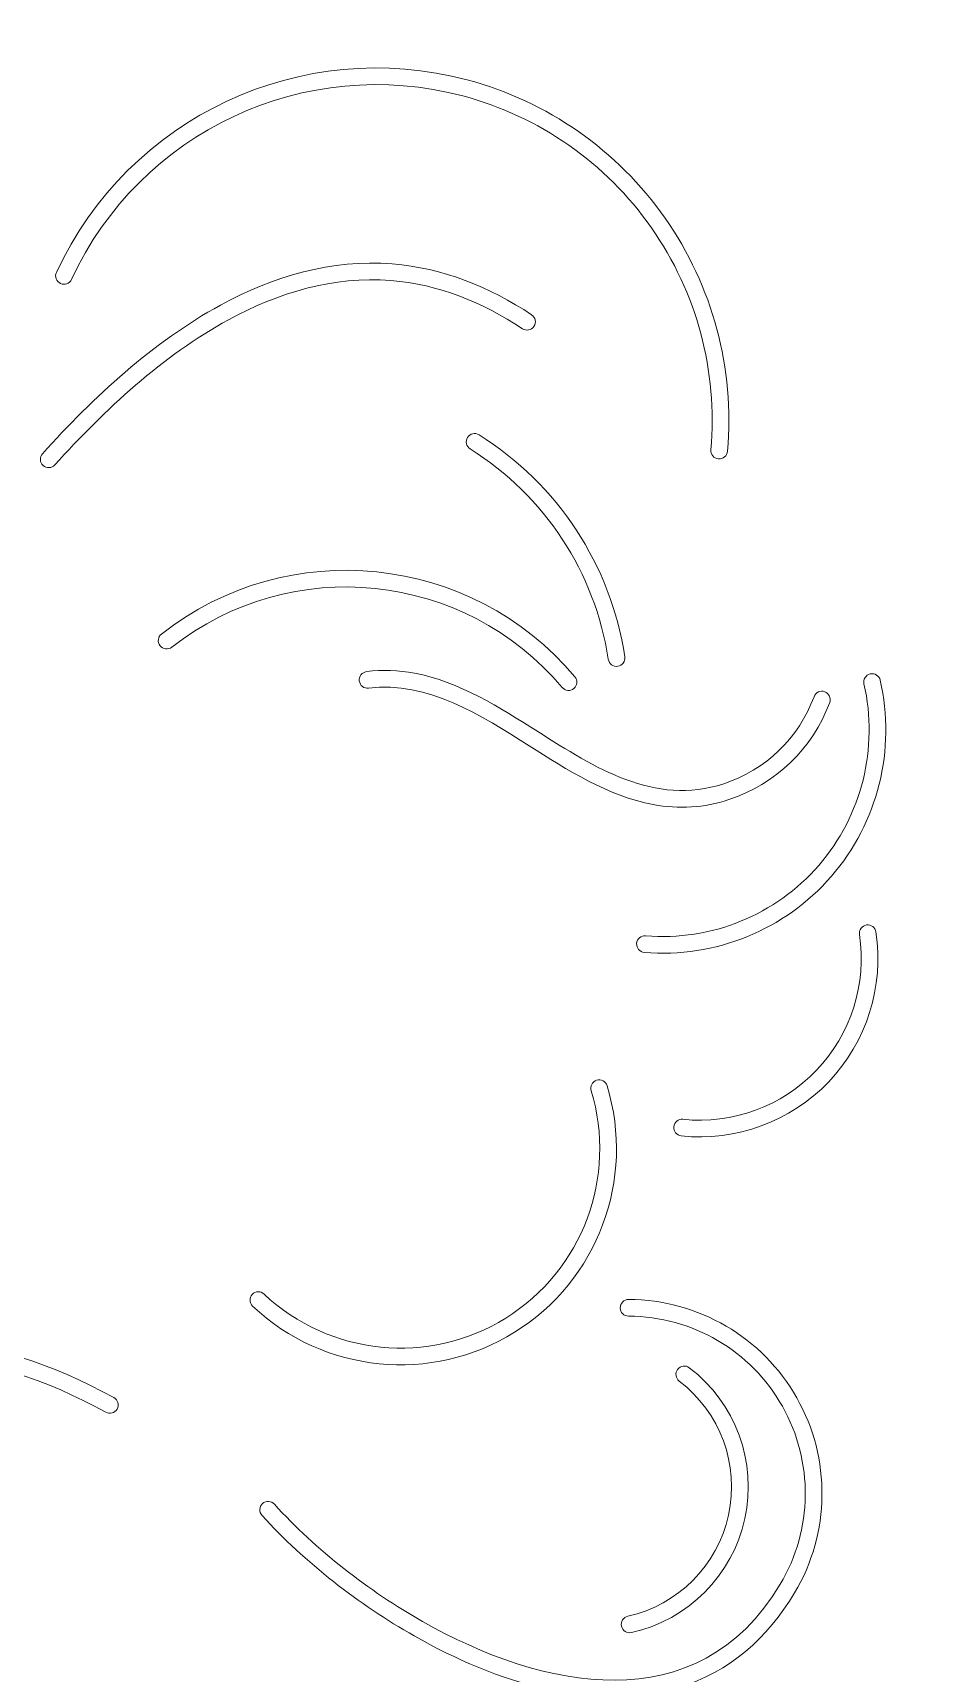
# Model space of a CAD drawing. Header units: centimetres. Extents: x -23.6 to 23.6, y -23.6 to 23.6.
# Drawn here: x 11.627 to 13.764, y -19.657 to -15.724 of the extents above; entities that cross this region are included whole.
import ezdxf

# ---------------------------------------------------------------- set-up
doc = ezdxf.new("R2010")
doc.units = ezdxf.units.CM
doc.header["$MEASUREMENT"] = 0
doc.layers.add('layer 1', color=7, linetype='Continuous')

msp = doc.modelspace()

# ---------------------------------------------------------------- linework, layer by layer
at = {"layer": 'layer 1', "color": 250, "lineweight": 9}
for points, knots in [([(17.28051, -12.06353), (17.28051, -12.06353), (4.69613, -11.84237), (4.69613, -11.84237), (4.69613, -11.84237), (4.69613, -11.84237), (4.69613, -13.50904), (4.69613, -13.50904), (4.69613, -13.50904), (4.69613, -13.50904), (4.29613, -13.50904), (4.29613, -13.50904), (4.29613, -13.50904), (4.29613, -13.50904), (4.29613, -15.84237), (4.29613, -15.84237), (4.29613, -15.84237), (4.29613, -15.84237), (4.69613, -15.84237), (4.69613, -15.84237), (4.69613, -15.84237), (4.69613, -15.84237), (4.69613, -19.45332), (4.69613, -19.45332), (4.69613, -19.45332), (4.69613, -19.45332), (4.29613, -19.45332), (4.29613, -19.45332), (4.29613, -19.45332), (4.29613, -19.45332), (4.29613, -21.78665), (4.29613, -21.78665), (4.29613, -21.78665), (4.29613, -21.78665), (4.69613, -21.78665), (4.69613, -21.78665), (4.69613, -21.78665), (4.69613, -21.78665), (4.69613, -23.45332), (4.69613, -23.45332), (4.69613, -23.45332), (4.69613, -23.45332), (17.28051, -23.23217), (17.28051, -23.23217), (17.28051, -23.23217), (17.28051, -23.23217), (17.28051, -21.78665), (17.28051, -21.78665), (17.28051, -21.78665), (17.28051, -21.78665), (17.68051, -21.78665), (17.68051, -21.78665), (17.68051, -21.78665), (17.68051, -21.78665), (17.68051, -22.18665), (17.68051, -22.18665), (17.68051, -22.18665), (17.68051, -22.18665), (17.88051, -22.18665), (17.88051, -22.18665), (17.88051, -22.18665), (17.93355, -22.18665), (17.98443, -22.16558), (18.02193, -22.12807), (18.02193, -22.12807), (18.05944, -22.09057), (18.08051, -22.03969), (18.08051, -21.98665), (18.08051, -21.98665), (18.08051, -21.98665), (18.08051, -19.25332), (18.08051, -19.25332), (18.08051, -19.25332), (18.08051, -19.14286), (17.99097, -19.05332), (17.88051, -19.05332), (17.88051, -19.05332), (17.88051, -19.05332), (17.68051, -19.05332), (17.68051, -19.05332), (17.68051, -19.05332), (17.68051, -19.05332), (17.68051, -19.45332), (17.68051, -19.45332), (17.68051, -19.45332), (17.68051, -19.45332), (17.28051, -19.45332), (17.28051, -19.45332), (17.28051, -19.45332), (17.28051, -19.45332), (17.28051, -15.84237), (17.28051, -15.84237), (17.28051, -15.84237), (17.28051, -15.84237), (17.72718, -15.84237), (17.72718, -15.84237), (17.72718, -15.84237), (17.72718, -15.84237), (17.72718, -16.24237), (17.72718, -16.24237), (17.72718, -16.24237), (17.72718, -16.24237), (17.88051, -16.24237), (17.88051, -16.24237), (17.88051, -16.24237), (17.93355, -16.24237), (17.98443, -16.22131), (18.02193, -16.1838), (18.02193, -16.1838), (18.05944, -16.14629), (18.08051, -16.09542), (18.08051, -16.04237), (18.08051, -16.04237), (18.08051, -16.04237), (18.08051, -13.30904), (18.08051, -13.30904), (18.08051, -13.30904), (18.08051, -13.19859), (17.99097, -13.10905), (17.88051, -13.10904), (17.88051, -13.10904), (17.88051, -13.10904), (17.72718, -13.10904), (17.72718, -13.10904), (17.72718, -13.10904), (17.72718, -13.10904), (17.72718, -13.50904), (17.72718, -13.50904), (17.72718, -13.50904), (17.72718, -13.50904), (17.28051, -13.50904), (17.28051, -13.50904), (17.28051, -13.50904), (17.28051, -13.50904), (17.28051, -12.06353), (17.28051, -12.06353)], [0, 0, 0, 0, 0.0285714, 0.0285714, 0.0285714, 0.0285714, 0.0571429, 0.0571429, 0.0571429, 0.0571429, 0.0857143, 0.0857143, 0.0857143, 0.0857143, 0.1142857, 0.1142857, 0.1142857, 0.1142857, 0.1428571, 0.1428571, 0.1428571, 0.1428571, 0.1714286, 0.1714286, 0.1714286, 0.1714286, 0.2, 0.2, 0.2, 0.2, 0.2285714, 0.2285714, 0.2285714, 0.2285714, 0.2571429, 0.2571429, 0.2571429, 0.2571429, 0.2857143, 0.2857143, 0.2857143, 0.2857143, 0.3142857, 0.3142857, 0.3142857, 0.3142857, 0.3428571, 0.3428571, 0.3428571, 0.3428571, 0.3714286, 0.3714286, 0.3714286, 0.3714286, 0.4, 0.4, 0.4, 0.4, 0.4285714, 0.4285714, 0.4285714, 0.4285714, 0.4571429, 0.4571429, 0.4571429, 0.4571429, 0.4857143, 0.4857143, 0.4857143, 0.4857143, 0.5142857, 0.5142857, 0.5142857, 0.5142857, 0.5428571, 0.5428571, 0.5428571, 0.5428571, 0.5714286, 0.5714286, 0.5714286, 0.5714286, 0.6, 0.6, 0.6, 0.6, 0.6285714, 0.6285714, 0.6285714, 0.6285714, 0.6571429, 0.6571429, 0.6571429, 0.6571429, 0.6857143, 0.6857143, 0.6857143, 0.6857143, 0.7142857, 0.7142857, 0.7142857, 0.7142857, 0.7428571, 0.7428571, 0.7428571, 0.7428571, 0.7714286, 0.7714286, 0.7714286, 0.7714286, 0.8, 0.8, 0.8, 0.8, 0.8285714, 0.8285714, 0.8285714, 0.8285714, 0.8571429, 0.8571429, 0.8571429, 0.8571429, 0.8857143, 0.8857143, 0.8857143, 0.8857143, 0.9142857, 0.9142857, 0.9142857, 0.9142857, 0.9428571, 0.9428571, 0.9428571, 0.9428571, 1, 1, 1, 1]), ([(12.66865, -15.83684), (12.86127, -15.88821), (13.02866, -16.00523), (13.14306, -16.16847), (13.14306, -16.16847), (13.25734, -16.33155), (13.3103, -16.52922), (13.29285, -16.72761), (13.29285, -16.72761), (13.29189, -16.73858), (13.28215, -16.74674), (13.27117, -16.74577), (13.27117, -16.74577), (13.2602, -16.74481), (13.25204, -16.73507), (13.25301, -16.7241), (13.25301, -16.7241), (13.26963, -16.53509), (13.21919, -16.3468), (13.1103, -16.19143), (13.1103, -16.19143), (13.00131, -16.03589), (12.84187, -15.92443), (12.65834, -15.87549), (12.65834, -15.87549), (12.2805, -15.77474), (11.88434, -15.96044), (11.7201, -16.31533), (11.7201, -16.31533), (11.71547, -16.32533), (11.70354, -16.32971), (11.69355, -16.32508), (11.69355, -16.32508), (11.68355, -16.32045), (11.67917, -16.30852), (11.68379, -16.29853), (11.68379, -16.29853), (11.8562, -15.92602), (12.27204, -15.73109), (12.66865, -15.83684)], [0, 0, 0, 0, 0.0909091, 0.0909091, 0.0909091, 0.0909091, 0.1818182, 0.1818182, 0.1818182, 0.1818182, 0.2727273, 0.2727273, 0.2727273, 0.2727273, 0.3636364, 0.3636364, 0.3636364, 0.3636364, 0.4545455, 0.4545455, 0.4545455, 0.4545455, 0.5454545, 0.5454545, 0.5454545, 0.5454545, 0.6363636, 0.6363636, 0.6363636, 0.6363636, 0.7272727, 0.7272727, 0.7272727, 0.7272727, 0.8181818, 0.8181818, 0.8181818, 0.8181818, 1, 1, 1, 1]), ([(12.48889, -16.27821), (12.61054, -16.28789), (12.72213, -16.33307), (12.82318, -16.40025), (12.82318, -16.40025), (12.83235, -16.40635), (12.83486, -16.4188), (12.82876, -16.42797), (12.82876, -16.42797), (12.82266, -16.43715), (12.81021, -16.43965), (12.80103, -16.43355), (12.80103, -16.43355), (12.70571, -16.37017), (12.60052, -16.32723), (12.48571, -16.31809), (12.48571, -16.31809), (12.34773, -16.30711), (12.21627, -16.34671), (12.09603, -16.41233), (12.09603, -16.41233), (11.93908, -16.49799), (11.79903, -16.62797), (11.68015, -16.76018), (11.68015, -16.76018), (11.67279, -16.76837), (11.6601, -16.76905), (11.65191, -16.76168), (11.65191, -16.76168), (11.64371, -16.75431), (11.64304, -16.74163), (11.65041, -16.73343), (11.65041, -16.73343), (11.77243, -16.59771), (11.91577, -16.46514), (12.07687, -16.37721), (12.07687, -16.37721), (12.20403, -16.30781), (12.34302, -16.26661), (12.48889, -16.27821)], [0, 0, 0, 0, 0.0909091, 0.0909091, 0.0909091, 0.0909091, 0.1818182, 0.1818182, 0.1818182, 0.1818182, 0.2727273, 0.2727273, 0.2727273, 0.2727273, 0.3636364, 0.3636364, 0.3636364, 0.3636364, 0.4545455, 0.4545455, 0.4545455, 0.4545455, 0.5454545, 0.5454545, 0.5454545, 0.5454545, 0.6363636, 0.6363636, 0.6363636, 0.6363636, 0.7272727, 0.7272727, 0.7272727, 0.7272727, 0.8181818, 0.8181818, 0.8181818, 0.8181818, 1, 1, 1, 1]), ([(12.69704, -16.68796), (12.88557, -16.80599), (13.01322, -17.00042), (13.04658, -17.22033), (13.04658, -17.22033), (13.04823, -17.23123), (13.0407, -17.24145), (13.02981, -17.24311), (13.02981, -17.24311), (13.01891, -17.24476), (13.00869, -17.23723), (13.00703, -17.22633), (13.00703, -17.22633), (12.97542, -17.01795), (12.85446, -16.83371), (12.67581, -16.72187), (12.67581, -16.72187), (12.66648, -16.71602), (12.66363, -16.70364), (12.66947, -16.6943), (12.66947, -16.6943), (12.67532, -16.68497), (12.6877, -16.68211), (12.69704, -16.68796)], [0, 0, 0, 0, 0.1428571, 0.1428571, 0.1428571, 0.1428571, 0.2857143, 0.2857143, 0.2857143, 0.2857143, 0.4285714, 0.4285714, 0.4285714, 0.4285714, 0.5714286, 0.5714286, 0.5714286, 0.5714286, 0.7142857, 0.7142857, 0.7142857, 0.7142857, 1, 1, 1, 1]), ([(11.93571, -17.16572), (12.23917, -16.92732), (12.67855, -16.97269), (12.92691, -17.26807), (12.92691, -17.26807), (12.934, -17.2765), (12.9329, -17.28916), (12.92447, -17.29625), (12.92447, -17.29625), (12.91604, -17.30334), (12.90338, -17.30224), (12.89629, -17.29381), (12.89629, -17.29381), (12.66179, -17.01491), (12.24695, -16.97208), (11.96041, -17.19717), (11.96041, -17.19717), (11.95175, -17.20398), (11.93914, -17.20247), (11.93233, -17.1938), (11.93233, -17.1938), (11.92553, -17.18514), (11.92704, -17.17253), (11.93571, -17.16572)], [0, 0, 0, 0, 0.1428571, 0.1428571, 0.1428571, 0.1428571, 0.2857143, 0.2857143, 0.2857143, 0.2857143, 0.4285714, 0.4285714, 0.4285714, 0.4285714, 0.5714286, 0.5714286, 0.5714286, 0.5714286, 0.7142857, 0.7142857, 0.7142857, 0.7142857, 1, 1, 1, 1]), ([(13.28366, -17.52476), (13.38401, -17.49195), (13.46382, -17.415), (13.50029, -17.31592), (13.50029, -17.31592), (13.50409, -17.30558), (13.51563, -17.30025), (13.52596, -17.30406), (13.52596, -17.30406), (13.5363, -17.30786), (13.54163, -17.3194), (13.53782, -17.32973), (13.53782, -17.32973), (13.49713, -17.4403), (13.40807, -17.52617), (13.29609, -17.56277), (13.29609, -17.56277), (13.2364, -17.58229), (13.17631, -17.58602), (13.11463, -17.57459), (13.11463, -17.57459), (13.00688, -17.55463), (12.90823, -17.49124), (12.81693, -17.43353), (12.81693, -17.43353), (12.70267, -17.36132), (12.57418, -17.27723), (12.43239, -17.29554), (12.43239, -17.29554), (12.42147, -17.29695), (12.41141, -17.28919), (12.41, -17.27827), (12.41, -17.27827), (12.40859, -17.26734), (12.41635, -17.25728), (12.42727, -17.25587), (12.42727, -17.25587), (12.46578, -17.2509), (12.50421, -17.25241), (12.54235, -17.25955), (12.54235, -17.25955), (12.64946, -17.27959), (12.74749, -17.34233), (12.83831, -17.39973), (12.83831, -17.39973), (12.97377, -17.48534), (13.11718, -17.57918), (13.28366, -17.52476)], [0, 0, 0, 0, 0.0769231, 0.0769231, 0.0769231, 0.0769231, 0.1538462, 0.1538462, 0.1538462, 0.1538462, 0.2307692, 0.2307692, 0.2307692, 0.2307692, 0.3076923, 0.3076923, 0.3076923, 0.3076923, 0.3846154, 0.3846154, 0.3846154, 0.3846154, 0.4615385, 0.4615385, 0.4615385, 0.4615385, 0.5384615, 0.5384615, 0.5384615, 0.5384615, 0.6153846, 0.6153846, 0.6153846, 0.6153846, 0.6923077, 0.6923077, 0.6923077, 0.6923077, 0.7692308, 0.7692308, 0.7692308, 0.7692308, 0.8461538, 0.8461538, 0.8461538, 0.8461538, 1, 1, 1, 1]), ([(13.51165, -17.72034), (13.61466, -17.60148), (13.65521, -17.43871), (13.62, -17.28542), (13.62, -17.28542), (13.61753, -17.27468), (13.62428, -17.26391), (13.63501, -17.26145), (13.63501, -17.26145), (13.64575, -17.25898), (13.65652, -17.26573), (13.65899, -17.27646), (13.65899, -17.27646), (13.69705, -17.44215), (13.65321, -17.61807), (13.54187, -17.74654), (13.54187, -17.74654), (13.43012, -17.87549), (13.26326, -17.94344), (13.09322, -17.92927), (13.09322, -17.92927), (13.08224, -17.92835), (13.07403, -17.91865), (13.07495, -17.90767), (13.07495, -17.90767), (13.07587, -17.89669), (13.08557, -17.88849), (13.09654, -17.8894), (13.09654, -17.8894), (13.25387, -17.90252), (13.40825, -17.83965), (13.51165, -17.72034)], [0, 0, 0, 0, 0.1111111, 0.1111111, 0.1111111, 0.1111111, 0.2222222, 0.2222222, 0.2222222, 0.2222222, 0.3333333, 0.3333333, 0.3333333, 0.3333333, 0.4444444, 0.4444444, 0.4444444, 0.4444444, 0.5555556, 0.5555556, 0.5555556, 0.5555556, 0.6666667, 0.6666667, 0.6666667, 0.6666667, 0.7777778, 0.7777778, 0.7777778, 0.7777778, 1, 1, 1, 1]), ([(13.18599, -18.32931), (13.30519, -18.34182), (13.42365, -18.29833), (13.50643, -18.21165), (13.50643, -18.21165), (13.5889, -18.1253), (13.62715, -18.00421), (13.60924, -17.88615), (13.60924, -17.88615), (13.60759, -17.87525), (13.61512, -17.86503), (13.62601, -17.86337), (13.62601, -17.86337), (13.63691, -17.86172), (13.64713, -17.86925), (13.64879, -17.88015), (13.64879, -17.88015), (13.66855, -18.01041), (13.62635, -18.144), (13.53536, -18.23928), (13.53536, -18.23928), (13.44403, -18.33491), (13.31333, -18.38289), (13.18182, -18.3691), (13.18182, -18.3691), (13.17087, -18.36795), (13.16287, -18.35807), (13.16401, -18.34712), (13.16401, -18.34712), (13.16517, -18.33617), (13.17504, -18.32817), (13.18599, -18.32931)], [0, 0, 0, 0, 0.1111111, 0.1111111, 0.1111111, 0.1111111, 0.2222222, 0.2222222, 0.2222222, 0.2222222, 0.3333333, 0.3333333, 0.3333333, 0.3333333, 0.4444444, 0.4444444, 0.4444444, 0.4444444, 0.5555556, 0.5555556, 0.5555556, 0.5555556, 0.6666667, 0.6666667, 0.6666667, 0.6666667, 0.7777778, 0.7777778, 0.7777778, 0.7777778, 1, 1, 1, 1]), ([(12.18169, -18.74833), (12.33935, -18.89659), (12.5774, -18.9203), (12.76119, -18.80602), (12.76119, -18.80602), (12.94478, -18.69187), (13.02896, -18.46754), (12.96579, -18.26079), (12.96579, -18.26079), (12.96257, -18.25025), (12.96854, -18.23904), (12.97907, -18.23582), (12.97907, -18.23582), (12.98961, -18.2326), (13.00083, -18.23857), (13.00405, -18.2491), (13.00405, -18.2491), (13.07251, -18.47317), (12.98127, -18.71628), (12.78231, -18.83999), (12.78231, -18.83999), (12.58313, -18.96383), (12.32514, -18.93814), (12.15429, -18.77746), (12.15429, -18.77746), (12.14627, -18.76991), (12.14588, -18.75721), (12.15343, -18.74919), (12.15343, -18.74919), (12.16097, -18.74117), (12.17367, -18.74078), (12.18169, -18.74833)], [0, 0, 0, 0, 0.1111111, 0.1111111, 0.1111111, 0.1111111, 0.2222222, 0.2222222, 0.2222222, 0.2222222, 0.3333333, 0.3333333, 0.3333333, 0.3333333, 0.4444444, 0.4444444, 0.4444444, 0.4444444, 0.5555556, 0.5555556, 0.5555556, 0.5555556, 0.6666667, 0.6666667, 0.6666667, 0.6666667, 0.7777778, 0.7777778, 0.7777778, 0.7777778, 1, 1, 1, 1]), ([(10.42813, -18.92527), (10.43017, -18.92195), (10.43319, -18.91917), (10.43701, -18.91747), (10.43701, -18.91747), (10.50176, -18.88851), (10.50843, -18.77231), (10.50896, -18.71299), (10.50896, -18.71299), (10.50906, -18.70197), (10.51813, -18.69307), (10.52914, -18.69317), (10.52914, -18.69317), (10.54015, -18.69327), (10.54906, -18.70233), (10.54896, -18.71335), (10.54896, -18.71335), (10.54829, -18.78843), (10.53839, -18.90365), (10.46588, -18.94743), (10.46588, -18.94743), (10.46588, -18.94743), (10.46668, -19.10851), (10.46668, -19.10851), (10.46668, -19.10851), (10.5389, -19.048), (10.62497, -19.01194), (10.71909, -18.99461), (10.71909, -18.99461), (10.72992, -18.99261), (10.74039, -18.99981), (10.74238, -19.01065), (10.74238, -19.01065), (10.74438, -19.02148), (10.73717, -19.03195), (10.72634, -19.03394), (10.72634, -19.03394), (10.62561, -19.0525), (10.53481, -19.09373), (10.46225, -19.16685), (10.46225, -19.16685), (10.46007, -19.18829), (10.45723, -19.20971), (10.45363, -19.23093), (10.45363, -19.23093), (10.49895, -19.21616), (10.58149, -19.15255), (10.61681, -19.12744), (10.61681, -19.12744), (10.71058, -19.06076), (10.80449, -18.99897), (10.90931, -18.95055), (10.90931, -18.95055), (11.22093, -18.80661), (11.52228, -18.83107), (11.82157, -18.99677), (11.82157, -18.99677), (11.83121, -19.00211), (11.83471, -19.01433), (11.82938, -19.02396), (11.82938, -19.02396), (11.82404, -19.0336), (11.81183, -19.03711), (11.80219, -19.03177), (11.80219, -19.03177), (11.51409, -18.87226), (11.2261, -18.84828), (10.92608, -18.98686), (10.92608, -18.98686), (10.82358, -19.03421), (10.73169, -19.09483), (10.63999, -19.16004), (10.63999, -19.16004), (10.59526, -19.19184), (10.50704, -19.26074), (10.45459, -19.27209), (10.45459, -19.27209), (10.45154, -19.27275), (10.4485, -19.27267), (10.44565, -19.27197), (10.44565, -19.27197), (10.41851, -19.39478), (10.36287, -19.50748), (10.25723, -19.57811), (10.25723, -19.57811), (10.24807, -19.58423), (10.23561, -19.58175), (10.22949, -19.57259), (10.22949, -19.57259), (10.22337, -19.56344), (10.22584, -19.55097), (10.235, -19.54485), (10.235, -19.54485), (10.42291, -19.41923), (10.43748, -19.13962), (10.42521, -18.93693), (10.42521, -18.93693), (10.42495, -18.93269), (10.42605, -18.92865), (10.42813, -18.92527)], [0, 0, 0, 0, 0.0384615, 0.0384615, 0.0384615, 0.0384615, 0.0769231, 0.0769231, 0.0769231, 0.0769231, 0.1153846, 0.1153846, 0.1153846, 0.1153846, 0.1538462, 0.1538462, 0.1538462, 0.1538462, 0.1923077, 0.1923077, 0.1923077, 0.1923077, 0.2307692, 0.2307692, 0.2307692, 0.2307692, 0.2692308, 0.2692308, 0.2692308, 0.2692308, 0.3076923, 0.3076923, 0.3076923, 0.3076923, 0.3461538, 0.3461538, 0.3461538, 0.3461538, 0.3846154, 0.3846154, 0.3846154, 0.3846154, 0.4230769, 0.4230769, 0.4230769, 0.4230769, 0.4615385, 0.4615385, 0.4615385, 0.4615385, 0.5, 0.5, 0.5, 0.5, 0.5384615, 0.5384615, 0.5384615, 0.5384615, 0.5769231, 0.5769231, 0.5769231, 0.5769231, 0.6153846, 0.6153846, 0.6153846, 0.6153846, 0.6538462, 0.6538462, 0.6538462, 0.6538462, 0.6923077, 0.6923077, 0.6923077, 0.6923077, 0.7307692, 0.7307692, 0.7307692, 0.7307692, 0.7692308, 0.7692308, 0.7692308, 0.7692308, 0.8076923, 0.8076923, 0.8076923, 0.8076923, 0.8461538, 0.8461538, 0.8461538, 0.8461538, 0.8846154, 0.8846154, 0.8846154, 0.8846154, 0.9230769, 0.9230769, 0.9230769, 0.9230769, 1, 1, 1, 1]), ([(13.05568, -18.76127), (13.22281, -18.7618), (13.37682, -18.85196), (13.45909, -18.99744), (13.45909, -18.99744), (13.54135, -19.14289), (13.53925, -19.32141), (13.45359, -19.46488), (13.45359, -19.46488), (13.3888, -19.57341), (13.29788, -19.65479), (13.1758, -19.69207), (13.1758, -19.69207), (13.07339, -19.72335), (12.96409, -19.71895), (12.8605, -19.6959), (12.8605, -19.6959), (12.7492, -19.67113), (12.64073, -19.62441), (12.54184, -19.56819), (12.54184, -19.56819), (12.40949, -19.49295), (12.27906, -19.39211), (12.17675, -19.27907), (12.17675, -19.27907), (12.16936, -19.27091), (12.16999, -19.25822), (12.17816, -19.25083), (12.17816, -19.25083), (12.18633, -19.24343), (12.19901, -19.24407), (12.20641, -19.25223), (12.20641, -19.25223), (12.30585, -19.36211), (12.43297, -19.46028), (12.56161, -19.53341), (12.56161, -19.53341), (12.84697, -19.69563), (13.221, -19.77643), (13.41925, -19.44437), (13.41925, -19.44437), (13.49754, -19.31324), (13.49946, -19.15007), (13.42428, -19.01713), (13.42428, -19.01713), (13.34908, -18.88416), (13.20831, -18.80176), (13.05555, -18.80127), (13.05555, -18.80127), (13.04453, -18.80123), (13.03558, -18.79222), (13.03561, -18.7812), (13.03561, -18.7812), (13.03565, -18.77019), (13.04466, -18.76123), (13.05568, -18.76127)], [0, 0, 0, 0, 0.0666667, 0.0666667, 0.0666667, 0.0666667, 0.1333333, 0.1333333, 0.1333333, 0.1333333, 0.2, 0.2, 0.2, 0.2, 0.2666667, 0.2666667, 0.2666667, 0.2666667, 0.3333333, 0.3333333, 0.3333333, 0.3333333, 0.4, 0.4, 0.4, 0.4, 0.4666667, 0.4666667, 0.4666667, 0.4666667, 0.5333333, 0.5333333, 0.5333333, 0.5333333, 0.6, 0.6, 0.6, 0.6, 0.6666667, 0.6666667, 0.6666667, 0.6666667, 0.7333333, 0.7333333, 0.7333333, 0.7333333, 0.8, 0.8, 0.8, 0.8, 0.8666667, 0.8666667, 0.8666667, 0.8666667, 1, 1, 1, 1]), ([(13.05385, -19.52104), (13.17473, -19.49398), (13.26894, -19.39927), (13.29537, -19.27825), (13.29537, -19.27825), (13.32178, -19.15727), (13.27559, -19.03184), (13.17703, -18.95689), (13.17703, -18.95689), (13.16827, -18.95022), (13.16655, -18.93763), (13.17322, -18.92886), (13.17322, -18.92886), (13.17989, -18.92009), (13.19248, -18.91838), (13.20125, -18.92505), (13.20125, -18.92505), (13.31219, -19.00941), (13.36418, -19.15061), (13.33445, -19.28678), (13.33445, -19.28678), (13.3047, -19.42301), (13.19865, -19.52962), (13.06258, -19.56008), (13.06258, -19.56008), (13.05183, -19.56249), (13.0411, -19.55568), (13.03869, -19.54493), (13.03869, -19.54493), (13.03629, -19.53418), (13.04309, -19.52345), (13.05385, -19.52104)], [0, 0, 0, 0, 0.1111111, 0.1111111, 0.1111111, 0.1111111, 0.2222222, 0.2222222, 0.2222222, 0.2222222, 0.3333333, 0.3333333, 0.3333333, 0.3333333, 0.4444444, 0.4444444, 0.4444444, 0.4444444, 0.5555556, 0.5555556, 0.5555556, 0.5555556, 0.6666667, 0.6666667, 0.6666667, 0.6666667, 0.7777778, 0.7777778, 0.7777778, 0.7777778, 1, 1, 1, 1])]:
    msp.add_open_spline(points, degree=3, knots=knots, dxfattribs=at)

doc.saveas('drawing.dxf')
